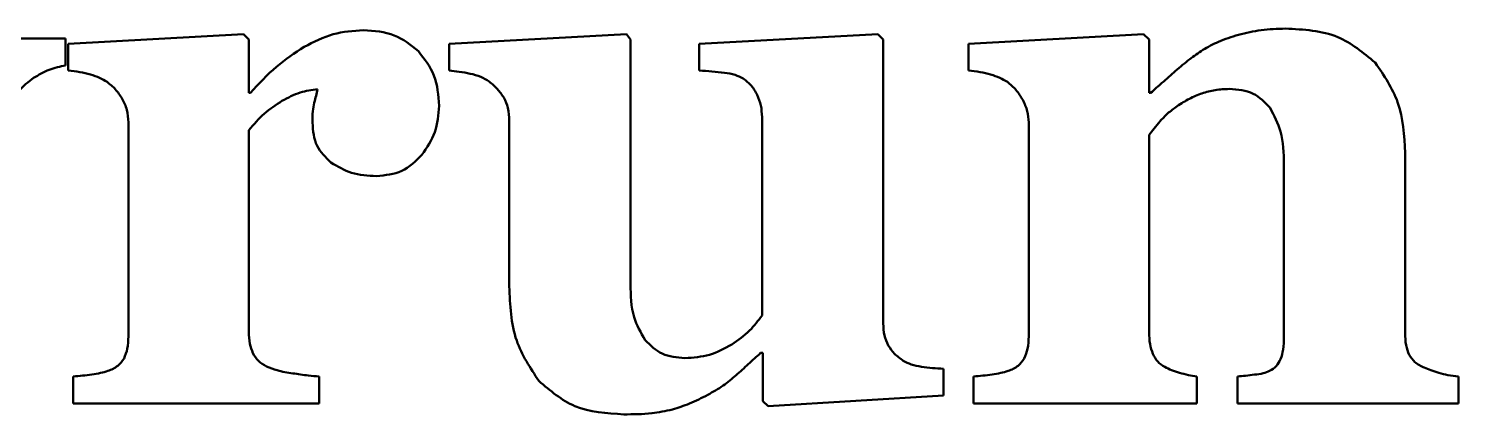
# Model space of a CAD drawing. Header units: millimetres. Extents: x 0 to 420, y 0 to 297.
# Drawn here: x 215.3 to 221.25, y 149.19 to 150.8 of the extents above; entities that cross this region are included whole.
import ezdxf

# ---------------------------------------------------------------- set-up
doc = ezdxf.new("R2010")
doc.units = ezdxf.units.MM
doc.header["$LTSCALE"] = 0.75
doc.layers.add('Visible', color=7, linetype='Continuous', lineweight=50)

msp = doc.modelspace()

# ---------------------------------------------------------------- linework, layer by layer
at = {"layer": 'Visible'}
for p, q in [((215.4553, 150.7543, 0.25), (214.8239, 150.7543, 0.25)), ((215.4553, 150.6427, 0.25), (215.4553, 150.7543, 0.25)), ((216.1952, 150.7726, 0.25), (215.466, 150.7329, 0.25)), ((216.2182, 150.7497, 0.25), (216.1952, 150.7726, 0.25)), ((216.2182, 150.528, 0.25), (216.2182, 150.7497, 0.25)), ((217.7899, 150.7726, 0.25), (217.0514, 150.7329, 0.25)), ((217.8066, 150.7497, 0.25), (217.7899, 150.7726, 0.25)), ((217.8066, 149.733, 0.25), (217.8066, 150.7497, 0.25)), ((218.8355, 150.7726, 0.25), (218.0925, 150.7329, 0.25)), ((218.8585, 150.7497, 0.25), (218.8355, 150.7726, 0.25)), ((218.8585, 149.5694, 0.25), (218.8585, 150.7497, 0.25)), ((219.9424, 150.7726, 0.25), (219.2132, 150.7329, 0.25)), ((219.9654, 150.7497, 0.25), (219.9424, 150.7726, 0.25)), ((219.9654, 150.528, 0.25), (219.9654, 150.7497, 0.25)), ((215.466, 150.7329, 0.25), (215.466, 150.6213, 0.25)), ((217.0514, 150.7329, 0.25), (217.0514, 150.6213, 0.25)), ((218.0925, 150.7329, 0.25), (218.0925, 150.6213, 0.25)), ((219.2132, 150.7329, 0.25), (219.2132, 150.6213, 0.25)), ((216.2243, 150.528, 0.25), (216.2182, 150.528, 0.25)), ((219.9715, 150.528, 0.25), (219.9654, 150.528, 0.25)), ((215.7167, 150.4057, 0.25), (215.7167, 149.5159, 0.25)), ((217.3021, 150.4118, 0.25), (217.3021, 149.7238, 0.25)), ((218.354, 150.4271, 0.25), (218.354, 149.6031, 0.25)), ((219.4639, 150.4057, 0.25), (219.4639, 149.5159, 0.25)), ((216.2182, 149.5343, 0.25), (216.2182, 150.3736, 0.25)), ((219.9654, 149.5327, 0.25), (219.9654, 150.3537, 0.25)), ((221.031, 149.5297, 0.25), (221.031, 150.2788, 0.25)), ((220.5264, 150.2314, 0.25), (220.5264, 149.5159, 0.25)), ((218.3479, 149.4471, 0.25), (218.357, 149.4471, 0.25)), ((218.357, 149.4471, 0.25), (218.357, 149.2469, 0.25)), ((219.1092, 149.2698, 0.25), (219.1092, 149.3814, 0.25)), ((215.4874, 149.3493, 0.25), (215.4874, 149.2377, 0.25)), ((216.5102, 149.2377, 0.25), (216.5102, 149.3493, 0.25)), ((219.2346, 149.3493, 0.25), (219.2346, 149.2377, 0.25)), ((220.1641, 149.2377, 0.25), (220.1641, 149.3493, 0.25)), ((220.3338, 149.3493, 0.25), (220.3338, 149.2377, 0.25)), ((221.2526, 149.2377, 0.25), (221.2526, 149.3493, 0.25)), ((218.3799, 149.2254, 0.25), (219.1092, 149.2698, 0.25)), ((215.4874, 149.2377, 0.25), (216.5102, 149.2377, 0.25)), ((218.357, 149.2469, 0.25), (218.3799, 149.2254, 0.25)), ((219.2346, 149.2377, 0.25), (220.1641, 149.2377, 0.25)), ((220.3338, 149.2377, 0.25), (221.2526, 149.2377, 0.25))]:
    msp.add_line(p, q, dxfattribs=at)
for points, knots in [([(216.6952, 150.7895, 0.25), (216.6524, 150.7864, 0.25), (216.5654, 150.78, 0.25), (216.4878, 150.7402, 0.25), (216.4483, 150.7199, 0.25)], [-0.1294366, -0.1294366, -0.1294366, -0.1294366, -0.0658698, 0, 0, 0, 0]), ([(216.9237, 150.7015, 0.25), (216.8917, 150.7272, 0.25), (216.825, 150.7806, 0.25), (216.7396, 150.7864, 0.25), (216.6952, 150.7895, 0.25)], [-0.1250781, -0.1250781, -0.1250781, -0.1250781, -0.0650508, 0, 0, 0, 0]), ([(220.3369, 150.7696, 0.25), (220.3087, 150.7611, 0.25), (220.257, 150.7455, 0.25), (220.21, 150.719, 0.25), (220.1886, 150.7069, 0.25)], [-0.0807169, -0.0807169, -0.0807169, -0.0807169, -0.03684029, 0, 0, 0, 0]), ([(220.5325, 150.7956, 0.25), (220.4988, 150.7946, 0.25), (220.4326, 150.7927, 0.25), (220.3683, 150.7772, 0.25), (220.3369, 150.7696, 0.25)], [-0.09894181, -0.09894181, -0.09894181, -0.09894181, -0.04838556, 0, 0, 0, 0]), ([(220.9064, 150.6541, 0.25), (220.8568, 150.6953, 0.25), (220.749, 150.7848, 0.25), (220.6084, 150.7918, 0.25), (220.5325, 150.7956, 0.25)], [-0.2046665, -0.2046665, -0.2046665, -0.2046665, -0.1104493, 0, 0, 0, 0]), ([(216.4483, 150.7199, 0.25), (216.4086, 150.6937, 0.25), (216.326, 150.6391, 0.25), (216.2591, 150.5661, 0.25), (216.2243, 150.528, 0.25)], [-0.1479595, -0.1479595, -0.1479595, -0.1479595, -0.0770252, 0, 0, 0, 0]), ([(217.0101, 150.4745, 0.25), (217.007, 150.5182, 0.25), (217.001, 150.6028, 0.25), (216.9489, 150.6694, 0.25), (216.9237, 150.7015, 0.25)], [-0.1239512, -0.1239512, -0.1239512, -0.1239512, -0.0598747, 0, 0, 0, 0]), ([(220.1886, 150.7069, 0.25), (220.1702, 150.6943, 0.25), (220.1309, 150.6673, 0.25), (220.0948, 150.6363, 0.25), (220.0754, 150.6198, 0.25)], [-0.07144805, -0.07144805, -0.07144805, -0.07144805, -0.03814665, 0, 0, 0, 0]), ([(215.3215, 150.5907, 0.25), (215.343, 150.6031, 0.25), (215.3849, 150.6274, 0.25), (215.4322, 150.6377, 0.25), (215.4553, 150.6427, 0.25)], [-0.07214694, -0.07214694, -0.07214694, -0.07214694, -0.03513944, 0, 0, 0, 0]), ([(221.031, 150.2788, 0.25), (221.0271, 150.3513, 0.25), (221.0198, 150.4882, 0.25), (220.9427, 150.6011, 0.25), (220.9064, 150.6541, 0.25)], [-0.2011525, -0.2011525, -0.2011525, -0.2011525, -0.0946135, 0, 0, 0, 0]), ([(215.2137, 150.4623, 0.25), (215.2282, 150.4889, 0.25), (215.2554, 150.5392, 0.25), (215.3004, 150.5742, 0.25), (215.3215, 150.5907, 0.25)], [-0.08463357, -0.08463357, -0.08463357, -0.08463357, -0.03973146, 0, 0, 0, 0]), ([(215.466, 150.6213, 0.25), (215.4822, 150.6195, 0.25), (215.5134, 150.6161, 0.25), (215.5438, 150.6082, 0.25), (215.5585, 150.6045, 0.25)], [-0.04705988, -0.04705988, -0.04705988, -0.04705988, -0.02266787, 0, 0, 0, 0]), ([(215.5585, 150.6045, 0.25), (215.5715, 150.6004, 0.25), (215.5958, 150.5927, 0.25), (215.6178, 150.5799, 0.25), (215.628, 150.5739, 0.25)], [-0.03810085, -0.03810085, -0.03810085, -0.03810085, -0.01770002, 0, 0, 0, 0]), ([(215.628, 150.5739, 0.25), (215.6399, 150.5643, 0.25), (215.6645, 150.5444, 0.25), (215.6818, 150.518, 0.25), (215.6907, 150.5043, 0.25)], [-0.04707794, -0.04707794, -0.04707794, -0.04707794, -0.02427194, 0, 0, 0, 0]), ([(217.0514, 150.6213, 0.25), (217.0653, 150.6199, 0.25), (217.0949, 150.6169, 0.25), (217.1241, 150.6113, 0.25), (217.1395, 150.6083, 0.25)], [-0.04456494, -0.04456494, -0.04456494, -0.04456494, -0.0235343, 0, 0, 0, 0]), ([(217.1395, 150.6083, 0.25), (217.1546, 150.6047, 0.25), (217.1827, 150.5981, 0.25), (217.2071, 150.5826, 0.25), (217.2185, 150.5754, 0.25)], [-0.04305156, -0.04305156, -0.04305156, -0.04305156, -0.02005352, 0, 0, 0, 0]), ([(217.2185, 150.5754, 0.25), (217.2305, 150.5655, 0.25), (217.2538, 150.5462, 0.25), (217.271, 150.5211, 0.25), (217.2793, 150.5089, 0.25)], [-0.04525063, -0.04525063, -0.04525063, -0.04525063, -0.02211978, 0, 0, 0, 0]), ([(218.0925, 150.6213, 0.25), (218.1102, 150.6201, 0.25), (218.1452, 150.6179, 0.25), (218.18, 150.614, 0.25), (218.1972, 150.6121, 0.25)], [-0.05256967, -0.05256967, -0.05256967, -0.05256967, -0.02603249, 0, 0, 0, 0]), ([(218.1972, 150.6121, 0.25), (218.2126, 150.61, 0.25), (218.2403, 150.6062, 0.25), (218.265, 150.5933, 0.25), (218.276, 150.5876, 0.25)], [-0.04149188, -0.04149188, -0.04149188, -0.04149188, -0.01838612, 0, 0, 0, 0]), ([(218.276, 150.5876, 0.25), (218.288, 150.5784, 0.25), (218.3118, 150.5598, 0.25), (218.3267, 150.5335, 0.25), (218.3341, 150.5204, 0.25)], [-0.04484077, -0.04484077, -0.04484077, -0.04484077, -0.02236837, 0, 0, 0, 0]), ([(219.2132, 150.6213, 0.25), (219.2294, 150.6195, 0.25), (219.2606, 150.6161, 0.25), (219.291, 150.6082, 0.25), (219.3057, 150.6045, 0.25)], [-0.04705988, -0.04705988, -0.04705988, -0.04705988, -0.02266787, 0, 0, 0, 0]), ([(219.3057, 150.6045, 0.25), (219.3187, 150.6004, 0.25), (219.343, 150.5927, 0.25), (219.365, 150.5799, 0.25), (219.3752, 150.5739, 0.25)], [-0.03810086, -0.03810086, -0.03810086, -0.03810086, -0.01769981, 0, 0, 0, 0]), ([(219.3752, 150.5739, 0.25), (219.3879, 150.5634, 0.25), (219.4136, 150.5421, 0.25), (219.4307, 150.5135, 0.25), (219.4394, 150.499, 0.25)], [-0.04965431, -0.04965431, -0.04965431, -0.04965431, -0.02517715, 0, 0, 0, 0]), ([(220.0754, 150.6198, 0.25), (220.0565, 150.6032, 0.25), (220.0218, 150.5728, 0.25), (219.9872, 150.5421, 0.25), (219.9715, 150.528, 0.25)], [-0.06932254, -0.06932254, -0.06932254, -0.06932254, -0.03167721, 0, 0, 0, 0]), ([(216.3558, 150.4948, 0.25), (216.3806, 150.5081, 0.25), (216.4272, 150.5332, 0.25), (216.4796, 150.5401, 0.25), (216.5041, 150.5433, 0.25)], [-0.07858943, -0.07858943, -0.07858943, -0.07858943, -0.03675676, 0, 0, 0, 0]), ([(216.5041, 150.5433, 0.25), (216.5019, 150.5344, 0.25), (216.4975, 150.5158, 0.25), (216.4927, 150.4973, 0.25), (216.4903, 150.4877, 0.25)], [-0.02862142, -0.02862142, -0.02862142, -0.02862142, -0.01482042, 0, 0, 0, 0]), ([(218.3341, 150.5204, 0.25), (218.3399, 150.5059, 0.25), (218.3519, 150.476, 0.25), (218.3532, 150.4438, 0.25), (218.354, 150.4271, 0.25)], [-0.04798383, -0.04798383, -0.04798383, -0.04798383, -0.0247774, 0, 0, 0, 0]), ([(220.0819, 150.473, 0.25), (220.0986, 150.4839, 0.25), (220.1313, 150.5053, 0.25), (220.1676, 150.5195, 0.25), (220.1853, 150.5265, 0.25)], [-0.05838665, -0.05838665, -0.05838665, -0.05838665, -0.02848402, 0, 0, 0, 0]), ([(220.1853, 150.5265, 0.25), (220.2035, 150.5318, 0.25), (220.2408, 150.5428, 0.25), (220.2797, 150.5441, 0.25), (220.2995, 150.5448, 0.25)], [-0.05804083, -0.05804083, -0.05804083, -0.05804083, -0.02969455, 0, 0, 0, 0]), ([(220.2995, 150.5448, 0.25), (220.3342, 150.5421, 0.25), (220.4007, 150.5369, 0.25), (220.4468, 150.4891, 0.25), (220.4689, 150.4661, 0.25)], [-0.09634001, -0.09634001, -0.09634001, -0.09634001, -0.04621011, 0, 0, 0, 0]), ([(215.6907, 150.5043, 0.25), (215.6983, 150.4891, 0.25), (215.7138, 150.4581, 0.25), (215.7157, 150.4234, 0.25), (215.7167, 150.4057, 0.25)], [-0.05146911, -0.05146911, -0.05146911, -0.05146911, -0.0262874, 0, 0, 0, 0]), ([(216.2182, 150.3736, 0.25), (216.2386, 150.3975, 0.25), (216.2787, 150.4444, 0.25), (216.3304, 150.4782, 0.25), (216.3558, 150.4948, 0.25)], [-0.09209739, -0.09209739, -0.09209739, -0.09209739, -0.0452703, 0, 0, 0, 0]), ([(216.4903, 150.4877, 0.25), (216.4881, 150.4759, 0.25), (216.4829, 150.4485, 0.25), (216.4828, 150.4206, 0.25), (216.4827, 150.4048, 0.25)], [-0.04173037, -0.04173037, -0.04173037, -0.04173037, -0.02370727, 0, 0, 0, 0]), ([(216.9382, 150.2704, 0.25), (216.9592, 150.301, 0.25), (217.0014, 150.3626, 0.25), (217.0072, 150.4371, 0.25), (217.0101, 150.4745, 0.25)], [-0.1098965, -0.1098965, -0.1098965, -0.1098965, -0.0552948, 0, 0, 0, 0]), ([(217.2793, 150.5089, 0.25), (217.286, 150.4948, 0.25), (217.3004, 150.4641, 0.25), (217.3015, 150.4302, 0.25), (217.3021, 150.4118, 0.25)], [-0.05032649, -0.05032649, -0.05032649, -0.05032649, -0.02719094, 0, 0, 0, 0]), ([(219.4394, 150.499, 0.25), (219.4466, 150.4838, 0.25), (219.4605, 150.4542, 0.25), (219.4628, 150.4216, 0.25), (219.4639, 150.4057, 0.25)], [-0.04858075, -0.04858075, -0.04858075, -0.04858075, -0.02370394, 0, 0, 0, 0]), ([(220.0106, 150.4103, 0.25), (220.0207, 150.4212, 0.25), (220.0423, 150.4446, 0.25), (220.0681, 150.4631, 0.25), (220.0819, 150.473, 0.25)], [-0.04756923, -0.04756923, -0.04756923, -0.04756923, -0.0253098, 0, 0, 0, 0]), ([(220.4689, 150.4661, 0.25), (220.4856, 150.434, 0.25), (220.5238, 150.3609, 0.25), (220.5255, 150.278, 0.25), (220.5264, 150.2314, 0.25)], [-0.1222461, -0.1222461, -0.1222461, -0.1222461, -0.0686969, 0, 0, 0, 0]), ([(216.4827, 150.4048, 0.25), (216.4853, 150.3709, 0.25), (216.4904, 150.3057, 0.25), (216.5374, 150.2605, 0.25), (216.5599, 150.2388, 0.25)], [-0.09439615, -0.09439615, -0.09439615, -0.09439615, -0.04528905, 0, 0, 0, 0]), ([(219.9654, 150.3537, 0.25), (219.9721, 150.3626, 0.25), (219.9868, 150.3817, 0.25), (220.0023, 150.4003, 0.25), (220.0106, 150.4103, 0.25)], [-0.03621276, -0.03621276, -0.03621276, -0.03621276, -0.01951061, 0, 0, 0, 0]), ([(216.5599, 150.2388, 0.25), (216.5877, 150.2224, 0.25), (216.6459, 150.1881, 0.25), (216.7135, 150.1844, 0.25), (216.7487, 150.1825, 0.25)], [-0.09980276, -0.09980276, -0.09980276, -0.09980276, -0.05198178, 0, 0, 0, 0]), ([(216.7487, 150.1825, 0.25), (216.7859, 150.186, 0.25), (216.8595, 150.1929, 0.25), (216.9122, 150.2448, 0.25), (216.9382, 150.2704, 0.25)], [-0.1073776, -0.1073776, -0.1073776, -0.1073776, -0.0531258, 0, 0, 0, 0]), ([(217.3021, 149.7238, 0.25), (217.3052, 149.6465, 0.25), (217.311, 149.5039, 0.25), (217.3892, 149.3852, 0.25), (217.425, 149.3309, 0.25)], [-0.2093233, -0.2093233, -0.2093233, -0.2093233, -0.0957192, 0, 0, 0, 0]), ([(217.867, 149.5006, 0.25), (217.8495, 149.5318, 0.25), (217.8091, 149.6035, 0.25), (217.8075, 149.6862, 0.25), (217.8066, 149.733, 0.25)], [-0.1217023, -0.1217023, -0.1217023, -0.1217023, -0.0688307, 0, 0, 0, 0]), ([(218.354, 149.6031, 0.25), (218.3378, 149.5813, 0.25), (218.3025, 149.5341, 0.25), (218.254, 149.5005, 0.25), (218.2278, 149.4823, 0.25)], [-0.08782794, -0.08782794, -0.08782794, -0.08782794, -0.04744236, 0, 0, 0, 0]), ([(218.8797, 149.4785, 0.25), (218.8735, 149.4921, 0.25), (218.8604, 149.5209, 0.25), (218.8591, 149.5527, 0.25), (218.8585, 149.5694, 0.25)], [-0.04710692, -0.04710692, -0.04710692, -0.04710692, -0.02489051, 0, 0, 0, 0]), ([(215.7167, 149.5159, 0.25), (215.7163, 149.4986, 0.25), (215.7155, 149.4669, 0.25), (215.7037, 149.4375, 0.25), (215.6984, 149.4242, 0.25)], [-0.04710404, -0.04710404, -0.04710404, -0.04710404, -0.02139351, 0, 0, 0, 0]), ([(216.235, 149.4456, 0.25), (216.2301, 149.4587, 0.25), (216.2194, 149.4873, 0.25), (216.2186, 149.5178, 0.25), (216.2182, 149.5343, 0.25)], [-0.04540307, -0.04540307, -0.04540307, -0.04540307, -0.02455165, 0, 0, 0, 0]), ([(218.0329, 149.4257, 0.25), (217.9999, 149.4285, 0.25), (217.9356, 149.4339, 0.25), (217.8895, 149.4788, 0.25), (217.867, 149.5006, 0.25)], [-0.09356078, -0.09356078, -0.09356078, -0.09356078, -0.04553186, 0, 0, 0, 0]), ([(219.4639, 149.5159, 0.25), (219.4634, 149.4986, 0.25), (219.4626, 149.4669, 0.25), (219.4509, 149.4375, 0.25), (219.4455, 149.4242, 0.25)], [-0.04710393, -0.04710393, -0.04710393, -0.04710393, -0.02139336, 0, 0, 0, 0]), ([(219.9806, 149.4433, 0.25), (219.9762, 149.4566, 0.25), (219.9665, 149.4856, 0.25), (219.9658, 149.5162, 0.25), (219.9654, 149.5327, 0.25)], [-0.04559201, -0.04559201, -0.04559201, -0.04559201, -0.02463125, 0, 0, 0, 0]), ([(220.5264, 149.5159, 0.25), (220.5263, 149.4974, 0.25), (220.526, 149.4651, 0.25), (220.5167, 149.4343, 0.25), (220.5127, 149.4211, 0.25)], [-0.0481066, -0.0481066, -0.0481066, -0.0481066, -0.0205338, 0, 0, 0, 0]), ([(221.0478, 149.4395, 0.25), (221.0429, 149.4525, 0.25), (221.032, 149.4815, 0.25), (221.0313, 149.5125, 0.25), (221.031, 149.5297, 0.25)], [-0.04617325, -0.04617325, -0.04617325, -0.04617325, -0.02550377, 0, 0, 0, 0]), ([(216.2915, 149.3906, 0.25), (216.2794, 149.3976, 0.25), (216.2558, 149.4112, 0.25), (216.2418, 149.4344, 0.25), (216.235, 149.4456, 0.25)], [-0.04003392, -0.04003392, -0.04003392, -0.04003392, -0.01930548, 0, 0, 0, 0]), ([(218.2278, 149.4823, 0.25), (218.1979, 149.4658, 0.25), (218.1372, 149.4324, 0.25), (218.068, 149.428, 0.25), (218.0329, 149.4257, 0.25)], [-0.1026059, -0.1026059, -0.1026059, -0.1026059, -0.0519863, 0, 0, 0, 0]), ([(218.2463, 149.3546, 0.25), (218.2631, 149.3699, 0.25), (218.2969, 149.4007, 0.25), (218.3308, 149.4315, 0.25), (218.3479, 149.4471, 0.25)], [-0.06867036, -0.06867036, -0.06867036, -0.06867036, -0.0347405, 0, 0, 0, 0]), ([(218.9421, 149.415, 0.25), (218.9293, 149.424, 0.25), (218.9046, 149.4413, 0.25), (218.8879, 149.4663, 0.25), (218.8797, 149.4785, 0.25)], [-0.04480771, -0.04480771, -0.04480771, -0.04480771, -0.02170066, 0, 0, 0, 0]), ([(220.0311, 149.389, 0.25), (220.0202, 149.3959, 0.25), (219.9985, 149.4094, 0.25), (219.9866, 149.4321, 0.25), (219.9806, 149.4433, 0.25)], [-0.0376398, -0.0376398, -0.0376398, -0.0376398, -0.0187392, 0, 0, 0, 0]), ([(215.6984, 149.4242, 0.25), (215.6904, 149.4131, 0.25), (215.6733, 149.3891, 0.25), (215.6458, 149.3781, 0.25), (215.6311, 149.3722, 0.25)], [-0.04331394, -0.04331394, -0.04331394, -0.04331394, -0.02324879, 0, 0, 0, 0]), ([(216.4009, 149.3623, 0.25), (216.3789, 149.3657, 0.25), (216.3415, 149.3714, 0.25), (216.3061, 149.385, 0.25), (216.2915, 149.3906, 0.25)], [-0.05659667, -0.05659667, -0.05659667, -0.05659667, -0.02338998, 0, 0, 0, 0]), ([(219.0173, 149.3898, 0.25), (219.003, 149.3923, 0.25), (218.9766, 149.3969, 0.25), (218.9529, 149.4093, 0.25), (218.9421, 149.415, 0.25)], [-0.03987869, -0.03987869, -0.03987869, -0.03987869, -0.01833007, 0, 0, 0, 0]), ([(219.1092, 149.3814, 0.25), (219.0939, 149.3821, 0.25), (219.0632, 149.3836, 0.25), (219.0326, 149.3877, 0.25), (219.0173, 149.3898, 0.25)], [-0.04617722, -0.04617722, -0.04617722, -0.04617722, -0.0232461, 0, 0, 0, 0]), ([(219.4455, 149.4242, 0.25), (219.4376, 149.4131, 0.25), (219.4205, 149.3891, 0.25), (219.393, 149.3781, 0.25), (219.3783, 149.3722, 0.25)], [-0.04331415, -0.04331415, -0.04331415, -0.04331415, -0.023249, 0, 0, 0, 0]), ([(220.0922, 149.3646, 0.25), (220.0809, 149.3681, 0.25), (220.0598, 149.3745, 0.25), (220.0402, 149.3845, 0.25), (220.0311, 149.389, 0.25)], [-0.03298406, -0.03298406, -0.03298406, -0.03298406, -0.01521654, 0, 0, 0, 0]), ([(220.5127, 149.4211, 0.25), (220.5073, 149.411, 0.25), (220.4964, 149.3907, 0.25), (220.4767, 149.3784, 0.25), (220.4668, 149.3722, 0.25)], [-0.03405569, -0.03405569, -0.03405569, -0.03405569, -0.01719944, 0, 0, 0, 0]), ([(221.1105, 149.386, 0.25), (221.0966, 149.3927, 0.25), (221.071, 149.4051, 0.25), (221.0551, 149.4286, 0.25), (221.0478, 149.4395, 0.25)], [-0.0418587, -0.0418587, -0.0418587, -0.0418587, -0.01931012, 0, 0, 0, 0]), ([(221.1708, 149.3646, 0.25), (221.1598, 149.368, 0.25), (221.1393, 149.3742, 0.25), (221.1195, 149.3823, 0.25), (221.1105, 149.386, 0.25)], [-0.03204961, -0.03204961, -0.03204961, -0.03204961, -0.01467412, 0, 0, 0, 0]), ([(215.5646, 149.3577, 0.25), (215.5517, 149.356, 0.25), (215.526, 149.3527, 0.25), (215.5002, 149.3504, 0.25), (215.4874, 149.3493, 0.25)], [-0.03883522, -0.03883522, -0.03883522, -0.03883522, -0.01929143, 0, 0, 0, 0]), ([(215.6311, 149.3722, 0.25), (215.621, 149.3693, 0.25), (215.5992, 149.3629, 0.25), (215.5767, 149.3595, 0.25), (215.5646, 149.3577, 0.25)], [-0.03407147, -0.03407147, -0.03407147, -0.03407147, -0.0183327, 0, 0, 0, 0]), ([(216.5102, 149.3493, 0.25), (216.4954, 149.3505, 0.25), (216.4589, 149.3535, 0.25), (216.4225, 149.359, 0.25), (216.4009, 149.3623, 0.25)], [-0.05505508, -0.05505508, -0.05505508, -0.05505508, -0.03289175, 0, 0, 0, 0]), ([(217.425, 149.3309, 0.25), (217.4726, 149.2904, 0.25), (217.574, 149.204, 0.25), (217.7075, 149.196, 0.25), (217.7784, 149.1918, 0.25)], [-0.1945603, -0.1945603, -0.1945603, -0.1945603, -0.1032813, 0, 0, 0, 0]), ([(218.128, 149.2728, 0.25), (218.1498, 149.2851, 0.25), (218.1917, 149.3088, 0.25), (218.2286, 149.3397, 0.25), (218.2463, 149.3546, 0.25)], [-0.07205623, -0.07205623, -0.07205623, -0.07205623, -0.03466603, 0, 0, 0, 0]), ([(219.3118, 149.3577, 0.25), (219.2988, 149.356, 0.25), (219.2732, 149.3527, 0.25), (219.2474, 149.3504, 0.25), (219.2346, 149.3493, 0.25)], [-0.03883546, -0.03883546, -0.03883546, -0.03883546, -0.01929167, 0, 0, 0, 0]), ([(219.3783, 149.3722, 0.25), (219.3682, 149.3693, 0.25), (219.3464, 149.3629, 0.25), (219.3239, 149.3595, 0.25), (219.3118, 149.3577, 0.25)], [-0.03407125, -0.03407125, -0.03407125, -0.03407125, -0.01833294, 0, 0, 0, 0]), ([(220.1641, 149.3493, 0.25), (220.1522, 149.3511, 0.25), (220.128, 149.3548, 0.25), (220.1043, 149.3613, 0.25), (220.0922, 149.3646, 0.25)], [-0.03675926, -0.03675926, -0.03675926, -0.03675926, -0.01872547, 0, 0, 0, 0]), ([(220.4041, 149.3569, 0.25), (220.3914, 149.3555, 0.25), (220.368, 149.3529, 0.25), (220.3445, 149.3504, 0.25), (220.3338, 149.3493, 0.25)], [-0.03537007, -0.03537007, -0.03537007, -0.03537007, -0.01614413, 0, 0, 0, 0]), ([(220.4668, 149.3722, 0.25), (220.4581, 149.3688, 0.25), (220.4379, 149.361, 0.25), (220.4164, 149.3584, 0.25), (220.4041, 149.3569, 0.25)], [-0.03237212, -0.03237212, -0.03237212, -0.03237212, -0.01841077, 0, 0, 0, 0]), ([(221.2526, 149.3493, 0.25), (221.2381, 149.351, 0.25), (221.2105, 149.3542, 0.25), (221.1836, 149.3612, 0.25), (221.1708, 149.3646, 0.25)], [-0.04165092, -0.04165092, -0.04165092, -0.04165092, -0.01974608, 0, 0, 0, 0]), ([(217.9807, 149.2117, 0.25), (218.0048, 149.2195, 0.25), (218.0555, 149.236, 0.25), (218.1031, 149.2602, 0.25), (218.128, 149.2728, 0.25)], [-0.07986082, -0.07986082, -0.07986082, -0.07986082, -0.04192148, 0, 0, 0, 0]), ([(217.7784, 149.1918, 0.25), (217.8176, 149.192, 0.25), (217.8857, 149.1924, 0.25), (217.9524, 149.2059, 0.25), (217.9807, 149.2117, 0.25)], [-0.1018414, -0.1018414, -0.1018414, -0.1018414, -0.0432984, 0, 0, 0, 0])]:
    msp.add_open_spline(points, degree=3, knots=knots, dxfattribs=at)

doc.saveas('drawing.dxf')
